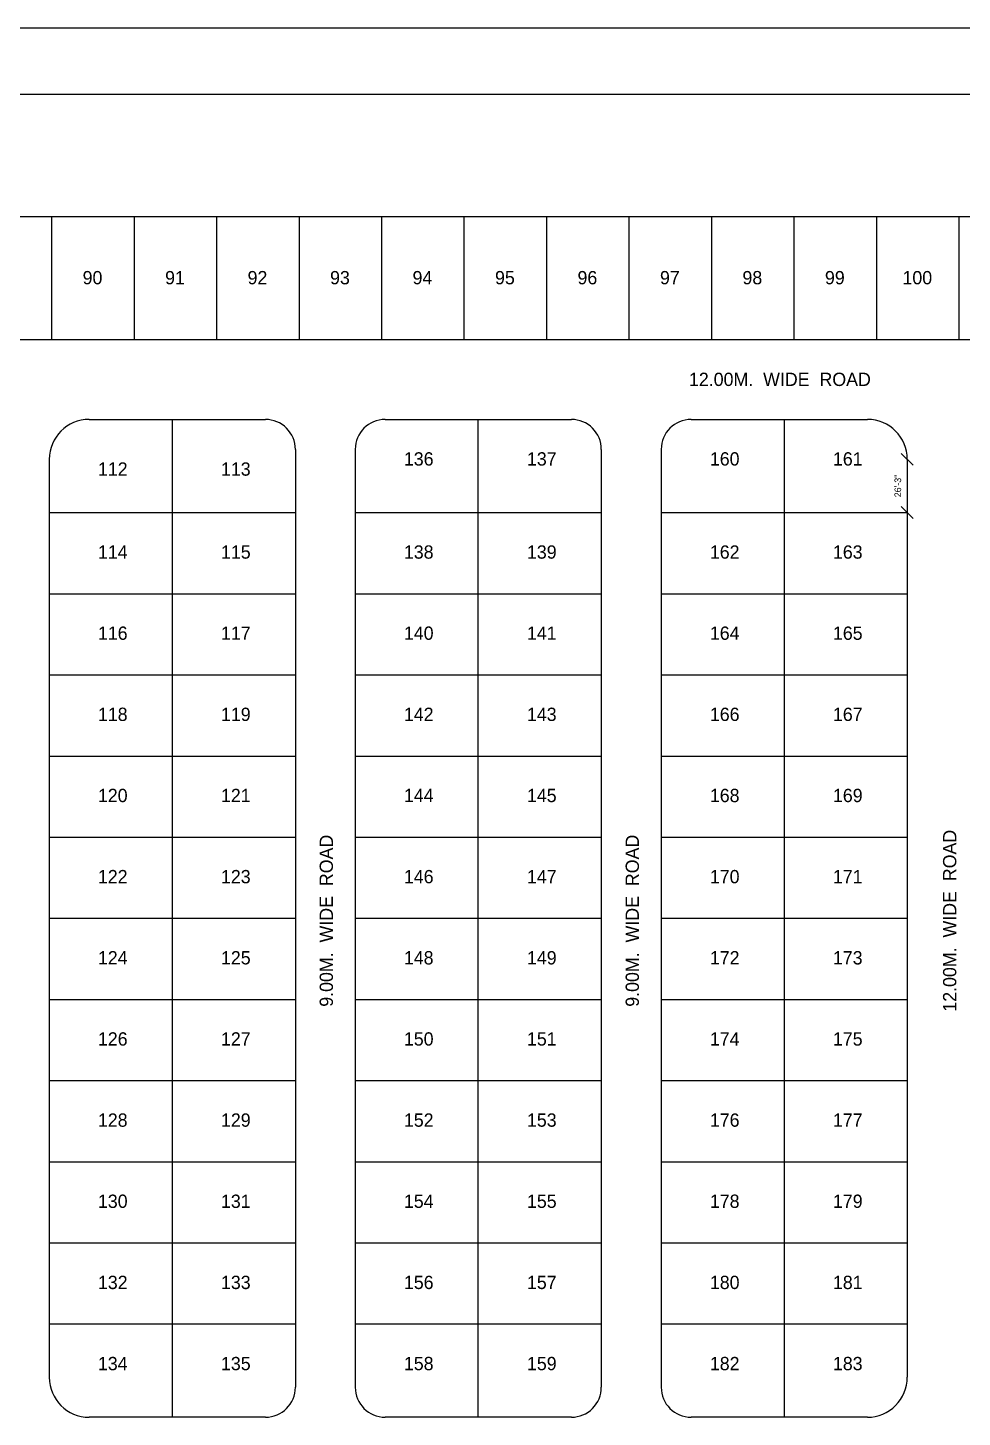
# Model space of a CAD drawing. Header units: inches. Extents: x 250 to 814, y -1477 to -285.
# Drawn here: x 530.26 to 544.3, y -852.88 to -831.99 of the extents above; entities that cross this region are included whole.
import ezdxf

# ---------------------------------------------------------------- set-up
doc = ezdxf.new("R2010")
doc.units = ezdxf.units.IN
doc.header["$MEASUREMENT"] = 0
doc.styles.get("Standard").update_dxf_attribs({"font": 'FRAMDCN.TTF', "height": 0.2})
doc.styles.add('style1', font='FRAMDCN.TTF', dxfattribs={"height": 0.1})
doc.dimstyles.new('Copy of 1000', dxfattribs={"dimtxt": 0.18, "dimasz": 0.18, "dimexe": 0.18, "dimexo": 0.0625, "dimgap": 0.09, "dimtad": 1, "dimtoh": 1, "dimlfac": 393.7, "dimzin": 0, "dimdsep": 46, "dimlunit": 4, "dimtxsty": 'Standard', "dimblk": 'OBLIQUE', "dimcen": 0.09, "dimse1": 1, "dimse2": 1, "dimadec": 0, "dimazin": 0, "dimtfac": 1, "dimtofl": 0, "dimtmove": 0, "dimatfit": 3, "dimfxl": 1, "dimtolj": 1, "dimtzin": 0, "dimarcsym": 0})

# ---------------------------------------------------------------- blocks, each defined once
blk = doc.blocks.new('_Oblique')
at = {"color": 0, "linetype": 'ByBlock', "lineweight": -2}
blk.add_line((-0.5, -0.5), (0.5, 0.5), dxfattribs=at)
blk = doc.blocks.new('*D686')
at = {"color": 0, "lineweight": -2, "transparency": 16777216}
blk.add_line((543.4780908221443, -838.476860855648), (543.4780908221443, -839.2768608556484), dxfattribs=at)
at = {"layer": 'Defpoints', "color": 0, "transparency": 16777216}
for p in [(543.4780908221445, -838.476860855648), (543.4780908221446, -839.2768608556484), (543.4780908221443, -839.2768608556484)]:
    blk.add_point(p, dxfattribs=at)
at = {"color": 0, "lineweight": -2, "transparency": 16777216, "xscale": 0.18, "yscale": 0.18, "zscale": 0.18}
for p, rotation in [((543.4780908221443, -838.476860855648), 90), ((543.4780908221443, -839.2768608556484), 270)]:
    blk.add_blockref('_Oblique', p, dxfattribs=dict(at, rotation=rotation))
at = {"color": 0, "transparency": 16777216, "insert": (543.336259320313, -838.8768608556481), "char_height": 0.1, "attachment_point": 5, "rotation": 90, "style": 'style1'}
blk.add_mtext('\\A1;26\'-3"', dxfattribs=at)
blk = doc.blocks.new('1234')
blk.add_line((528.7516491029212, -834.826860855648), (558.7205501294204, -834.8268608556479))
at = {"color": 1}
for p, q in [((530.6180908221452, -836.6768608556478), (530.6180908221452, -834.8268608556479)), ((531.8580908221451, -836.6768608556478), (531.8580908221451, -834.8268608556479)), ((533.0980908221452, -836.6768608556478), (533.0980908221452, -834.8268608556479)), ((534.3380908221452, -836.6768608556478), (534.3380908221452, -834.8268608556479)), ((535.5780908221452, -836.6768608556478), (535.5780908221452, -834.8268608556479)), ((536.8180908221452, -836.6768608556478), (536.8180908221452, -834.8268608556479)), ((538.0580908221452, -836.6768608556478), (538.0580908221452, -834.8268608556479)), ((539.2980908221452, -836.6768608556478), (539.2980908221452, -834.8268608556479)), ((540.5380908221453, -836.6768608556478), (540.5380908221453, -834.8268608556479)), ((541.7780908221451, -836.6768608556478), (541.7780908221451, -834.8268608556479)), ((543.0180908221452, -836.6768608556478), (543.0180908221452, -834.8268608556479)), ((544.2580908221453, -836.6768608556478), (544.2580908221453, -834.8268608556479)), ((529.378090822145, -836.6768608556478), (557.9406068755538, -836.6768608556476)), ((531.1780908221447, -837.876860855648), (533.8280908221446, -837.8768608556481)), ((532.4280908221449, -837.876860855648), (532.4280908221444, -852.8768608556475)), ((535.6280908221448, -837.876860855648), (538.4280908221446, -837.876860855648)), ((537.0280908221443, -852.8768608556481), (537.0280908221446, -837.876860855648)), ((540.2280908221446, -837.8768608556481), (542.8780908221445, -837.876860855648)), ((541.6280908221446, -837.8768608556481), (541.6280908221445, -852.8768608556481)), ((534.2780908221448, -838.3268608556482), (534.2780908221443, -852.4268608556475)), ((535.1780908221448, -838.3268608556482), (535.1780908221443, -852.4268608556479)), ((538.8780908221447, -838.3268608556482), (538.8780908221445, -852.4268608556479)), ((539.7780908221447, -838.3268608556482), (539.7780908221443, -852.4268608556479)), ((530.5780908221446, -838.476860855648), (530.5780908221445, -852.2768608556477)), ((543.4780908221445, -838.476860855648), (543.4780908221445, -852.276860855648)), ((530.5780908221446, -839.2768608556481), (534.2780908221448, -839.2768608556481)), ((535.1780908221448, -839.2768608556481), (538.8780908221447, -839.2768608556481)), ((539.7780908221445, -839.2768608556481), (543.4780908221445, -839.276860855648)), ((530.5780908221446, -840.4968608556483), (534.2780908221448, -840.4968608556482)), ((535.1780908221448, -840.4968608556483), (538.8780908221447, -840.4968608556482)), ((539.7780908221447, -840.4968608556482), (543.4780908221446, -840.496860855648)), ((530.5780908221446, -841.7168608556483), (534.2780908221449, -841.7168608556481)), ((535.1780908221448, -841.7168608556483), (538.8780908221447, -841.7168608556481)), ((539.7780908221448, -841.7168608556481), (543.4780908221446, -841.716860855648)), ((530.5780908221448, -842.9368608556483), (534.278090822145, -842.9368608556481)), ((535.1780908221448, -842.9368608556483), (538.8780908221449, -842.9368608556481)), ((539.7780908221448, -842.9368608556481), (543.4780908221446, -842.9368608556481)), ((530.5780908221449, -844.1568608556483), (534.278090822145, -844.1568608556481)), ((535.1780908221449, -844.1568608556483), (538.8780908221449, -844.1568608556481)), ((539.7780908221448, -844.1568608556481), (543.4780908221447, -844.1568608556481)), ((530.5780908221449, -845.3768608556483), (534.278090822145, -845.3768608556483)), ((535.1780908221451, -845.3768608556483), (538.8780908221449, -845.3768608556483)), ((539.7780908221449, -845.3768608556483), (543.4780908221448, -845.3768608556481)), ((530.5780908221449, -846.5968608556483), (534.2780908221451, -846.5968608556483)), ((535.1780908221451, -846.5968608556483), (538.878090822145, -846.5968608556483)), ((539.778090822145, -846.5968608556483), (543.4780908221448, -846.5968608556481)), ((530.5780908221451, -847.8168608556483), (534.2780908221453, -847.8168608556483)), ((535.1780908221451, -847.8168608556483), (538.878090822145, -847.8168608556483)), ((539.778090822145, -847.8168608556483), (543.4780908221448, -847.8168608556481)), ((530.5780908221452, -849.0368608556485), (534.2780908221453, -849.0368608556483)), ((535.1780908221452, -849.0368608556485), (538.878090822145, -849.0368608556483)), ((539.778090822145, -849.0368608556483), (543.4780908221448, -849.0368608556481)), ((530.5780908221452, -850.2568608556485), (534.2780908221453, -850.2568608556483)), ((535.1780908221454, -850.2568608556485), (538.878090822145, -850.2568608556483)), ((539.7780908221451, -850.2568608556483), (543.478090822145, -850.2568608556483)), ((534.2780908221443, -851.4768608556474), (530.5780908221445, -851.4768608556478)), ((538.8780908221445, -851.4768608556479), (535.1780908221441, -851.4768608556479)), ((543.4780908221445, -851.4768608556479), (539.7780908221443, -851.4768608556479)), ((533.8280908221443, -852.8768608556475), (531.1780908221444, -852.8768608556477)), ((538.4280908221444, -852.8768608556481), (535.6280908221441, -852.8768608556481)), ((542.8780908221445, -852.8768608556481), (540.2280908221444, -852.8768608556481))]:
    blk.add_line(p, q, dxfattribs=at)
for centre, radius, start, end in [((531.1780908221447, -838.476860855648), 0.6, 90.00000000000081, 179.9999999999984), ((533.8280908221446, -838.3268608556482), 0.45, 359.9999999999981, 90), ((535.6280908221448, -838.3268608556482), 0.45, 90, 179.9999999999984), ((538.4280908221446, -838.3268608556482), 0.45, 359.9999999999988, 90), ((540.2280908221446, -838.3268608556482), 0.45, 90, 179.9999999999993), ((542.8780908221445, -838.476860855648), 0.6, 0, 90), ((531.1780908221444, -852.2768608556477), 0.6, 179.9999999999988, 269.9999999999968), ((533.8280908221443, -852.4268608556475), 0.45, 270, 359.9999999999982), ((535.6280908221441, -852.4268608556479), 0.45, 179.9999999999988, 269.9999999999968), ((538.4280908221444, -852.4268608556479), 0.45, 269.9999999999976, 359.9999999999992), ((540.2280908221444, -852.4268608556479), 0.45, 179.9999999999988, 269.9999999999935), ((542.8780908221445, -852.276860855648), 0.6, 269.9999999999968, 0)]:
    blk.add_arc(centre, radius, start, end, dxfattribs=at)
at = {"color": 1, "char_height": 0.2, "width": 1.179717511664421, "attachment_point": 2}
for s, insert in [('90', (531.2285653256035, -835.6456852124459)), ('91', (532.4685653256035, -835.6456852124459)), ('92', (533.7085653256036, -835.6456852124459)), ('93', (534.9485653256035, -835.6456852124459)), ('94', (536.1885653256035, -835.6456852124458)), ('95', (537.4285653256036, -835.6456852124461)), ('96', (538.6685653256035, -835.6456852124458)), ('97', (539.9085653256036, -835.6456852124461)), ('98', (541.1485653256035, -835.6456852124463)), ('99', (542.3885653256036, -835.6456852124458)), ('100', (543.6285653256036, -835.6456852124458)), ('136', (536.1328741851544, -838.370145636499)), ('137', (537.9828741851545, -838.3701456364988)), ('160', (540.7328741851545, -838.3701456364992)), ('161', (542.5828741851544, -838.370145636499)), ('112', (531.5328741851531, -838.5225561646564)), ('113', (533.3828741851531, -838.5225561646562)), ('114', (531.5328741851531, -839.7701456364991)), ('115', (533.3828741851531, -839.7701456364989)), ('138', (536.1328741851544, -839.7701456364991)), ('139', (537.9828741851544, -839.7701456364989)), ('162', (540.7328741851542, -839.7701456364989)), ('163', (542.5828741851544, -839.7701456364988)), ('116', (531.5328741851531, -840.990145636499)), ('117', (533.3828741851532, -840.9901456364989)), ('140', (536.1328741851545, -840.990145636499)), ('141', (537.9828741851545, -840.9901456364989)), ('164', (540.7328741851544, -840.9901456364989)), ('165', (542.5828741851544, -840.9901456364988)), ('118', (531.5328741851531, -842.2101456364991)), ('119', (533.3828741851529, -842.2101456364991)), ('142', (536.1328741851545, -842.2101456364991)), ('143', (537.9828741851546, -842.2101456364991)), ('166', (540.7328741851545, -842.2101456364989)), ('167', (542.5828741851544, -842.2101456364989)), ('120', (531.5328741851532, -843.4301456364991)), ('121', (533.3828741851532, -843.4301456364991)), ('144', (536.1328741851545, -843.4301456364991)), ('145', (537.9828741851547, -843.4301456364991)), ('168', (540.7328741851545, -843.4301456364989)), ('169', (542.5828741851544, -843.4301456364988)), ('122', (531.5328741851533, -844.6501456364992)), ('123', (533.3828741851534, -844.6501456364991)), ('146', (536.1328741851547, -844.6501456364992)), ('147', (537.9828741851547, -844.6501456364991)), ('170', (540.7328741851545, -844.6501456364989)), ('171', (542.5828741851547, -844.6501456364989)), ('124', (531.5328741851533, -845.8701456364993)), ('125', (533.3828741851534, -845.870145636499)), ('148', (536.1328741851543, -845.8701456364993)), ('149', (537.9828741851542, -845.870145636499)), ('172', (540.7328741851545, -845.8701456364989)), ('173', (542.5828741851547, -845.8701456364989)), ('126', (531.5328741851534, -847.0901456364993)), ('127', (533.3828741851534, -847.0901456364991)), ('150', (536.1328741851548, -847.0901456364993)), ('151', (537.9828741851549, -847.0901456364991)), ('174', (540.7328741851547, -847.0901456364991)), ('175', (542.5828741851547, -847.0901456364988)), ('128', (531.5328741851528, -848.3101456364993)), ('129', (533.3828741851529, -848.3101456364991)), ('152', (536.1328741851542, -848.3101456364993)), ('153', (537.9828741851542, -848.3101456364991)), ('176', (540.7328741851547, -848.3101456364991)), ('177', (542.5828741851547, -848.3101456364989)), ('130', (531.5328741851534, -849.5301456364994)), ('131', (533.3828741851536, -849.5301456364994)), ('154', (536.132874185155, -849.5301456364994)), ('155', (537.9828741851549, -849.5301456364994)), ('178', (540.7328741851547, -849.5301456364991)), ('179', (542.5828741851549, -849.5301456364989)), ('132', (531.5328741851534, -850.7501456364993)), ('133', (533.3828741851536, -850.7501456364993)), ('156', (536.132874185155, -850.7501456364993)), ('157', (537.9828741851549, -850.7501456364993)), ('180', (540.7328741851547, -850.7501456364992)), ('181', (542.5828741851549, -850.7501456364989)), ('134', (531.5328741851542, -851.9701456364984)), ('135', (533.3828741851542, -851.9701456364984)), ('158', (536.1328741851542, -851.970145636499)), ('159', (537.9828741851541, -851.9701456364987)), ('182', (540.7328741851542, -851.970145636499)), ('183', (542.5828741851542, -851.9701456364987))]:
    blk.add_mtext(s, dxfattribs=dict(at, insert=insert))
at = {"insert": (541.5629257365881, -837.174188177366), "char_height": 0.2, "width": 4.31634682841377, "attachment_point": 2}
blk.add_mtext('12.00M.  WIDE  ROAD', dxfattribs=at)
at = {"char_height": 0.2, "width": 4.31634682841377, "attachment_point": 2, "rotation": 90}
for s, insert in [('12.00M.  WIDE  ROAD', (544.015001135064, -845.4133406494738)), ('9.00M.  WIDE  ROAD', (534.6434650405049, -845.413340649474)), ('9.00M.  WIDE  ROAD', (539.243465040505, -845.4133406494744))]:
    blk.add_mtext(s, dxfattribs=dict(at, insert=insert))
at = {"color": 4}
dim = blk.add_linear_dim(base=(543.4780908221443, -839.2768608556484), p1=(543.4780908221445, -838.476860855648), p2=(543.4780908221446, -839.2768608556484), angle=90, dimstyle='Copy of 1000', override={"dimtxsty": 'style1'}, dxfattribs=at)
dim.commit()
dim.dimension.update_dxf_attribs({"geometry": '*D686', "text_midpoint": (543.4780908221446, -838.8768608556481), "dimtype": 128})

msp = doc.modelspace()

# ---------------------------------------------------------------- linework, layer by layer
for p, q in [((496.220587637954, -831.9891415300713), (561.410315557845, -831.9891415300712)), ((497.220587637954, -832.9891415300712), (560.4103155578449, -832.9891415300712))]:
    msp.add_line(p, q)

# ---------------------------------------------------------------- block references
at = {"color": 4}
msp.add_blockref('1234', (0, 0), dxfattribs=at)

doc.saveas('drawing.dxf')
